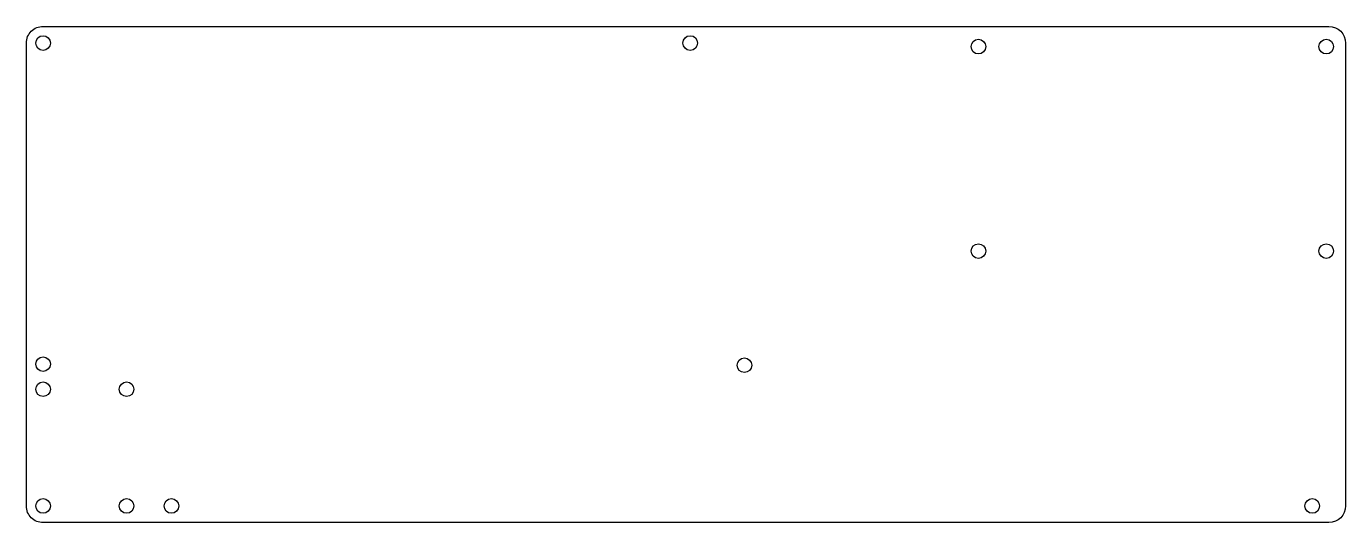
# Model space of a CAD drawing. Header units: millimetres. Extents: x -158 to 158, y -60 to 59.
import ezdxf

# ---------------------------------------------------------------- set-up
doc = ezdxf.new("R2010")
doc.units = ezdxf.units.MM
doc.layers.get('0').update_dxf_attribs({"linetype": 'CONTINUOUS'})

msp = doc.modelspace()

# ---------------------------------------------------------------- linework, layer by layer
msp.add_lwpolyline([(-154, -59.5, -0.414214), (-158, -55.5), (-158, -21.5), (-158, 55.5, -0.414215), (-154, 59.5), (154, 59.5, -0.414212), (158, 55.5), (158, -55.5, -0.414211), (154, -59.5)], format="xyb", close=True)
for centre in [(-154, 55.5), (1, 55.5), (70.05, 54.64), (153.35, 54.64), (70.05, 5.6), (153.35, 5.6), (-154, -21.5), (14, -21.75), (-154, -27.5), (-134, -27.5), (-154, -55.5), (-134, -55.5), (-123.25, -55.5), (150, -55.5)]:
    msp.add_circle(centre, 1.75)

doc.saveas('drawing.dxf')
